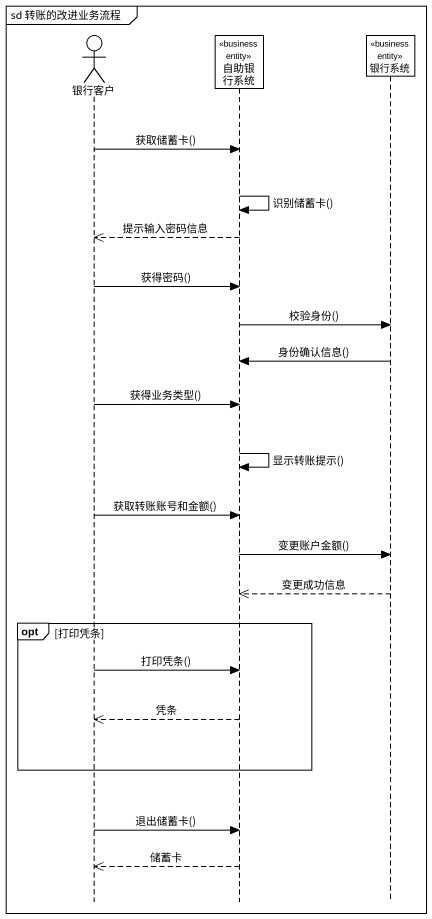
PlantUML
@startuml
mainframe sd 转账的改进业务流程
hide footbox
actor 银行客户
participant 自助银行系统 <<business entity>>
participant 银行系统 <<business entity>>

银行客户 -> 自助银行系统 : 获取储蓄卡()
自助银行系统 -> 自助银行系统 : 识别储蓄卡()
自助银行系统 -->> 银行客户 : 提示输入密码信息
银行客户 -> 自助银行系统 : 获得密码()
自助银行系统 -> 银行系统 : 校验身份()
银行系统 -> 自助银行系统 : 身份确认信息()
银行客户 -> 自助银行系统 : 获得业务类型()
自助银行系统 -> 自助银行系统 : 显示转账提示()
银行客户 -> 自助银行系统 : 获取转账账号和金额()
自助银行系统 -> 银行系统 : 变更账户金额()
银行系统 -->> 自助银行系统 : 变更成功信息
opt 打印凭条
  银行客户 -> 自助银行系统 : 打印凭条()
  自助银行系统 -->> 银行客户 : 凭条
end
银行客户 -> 自助银行系统 : 退出储蓄卡()
自助银行系统 -->> 银行客户 : 储蓄卡
@enduml
